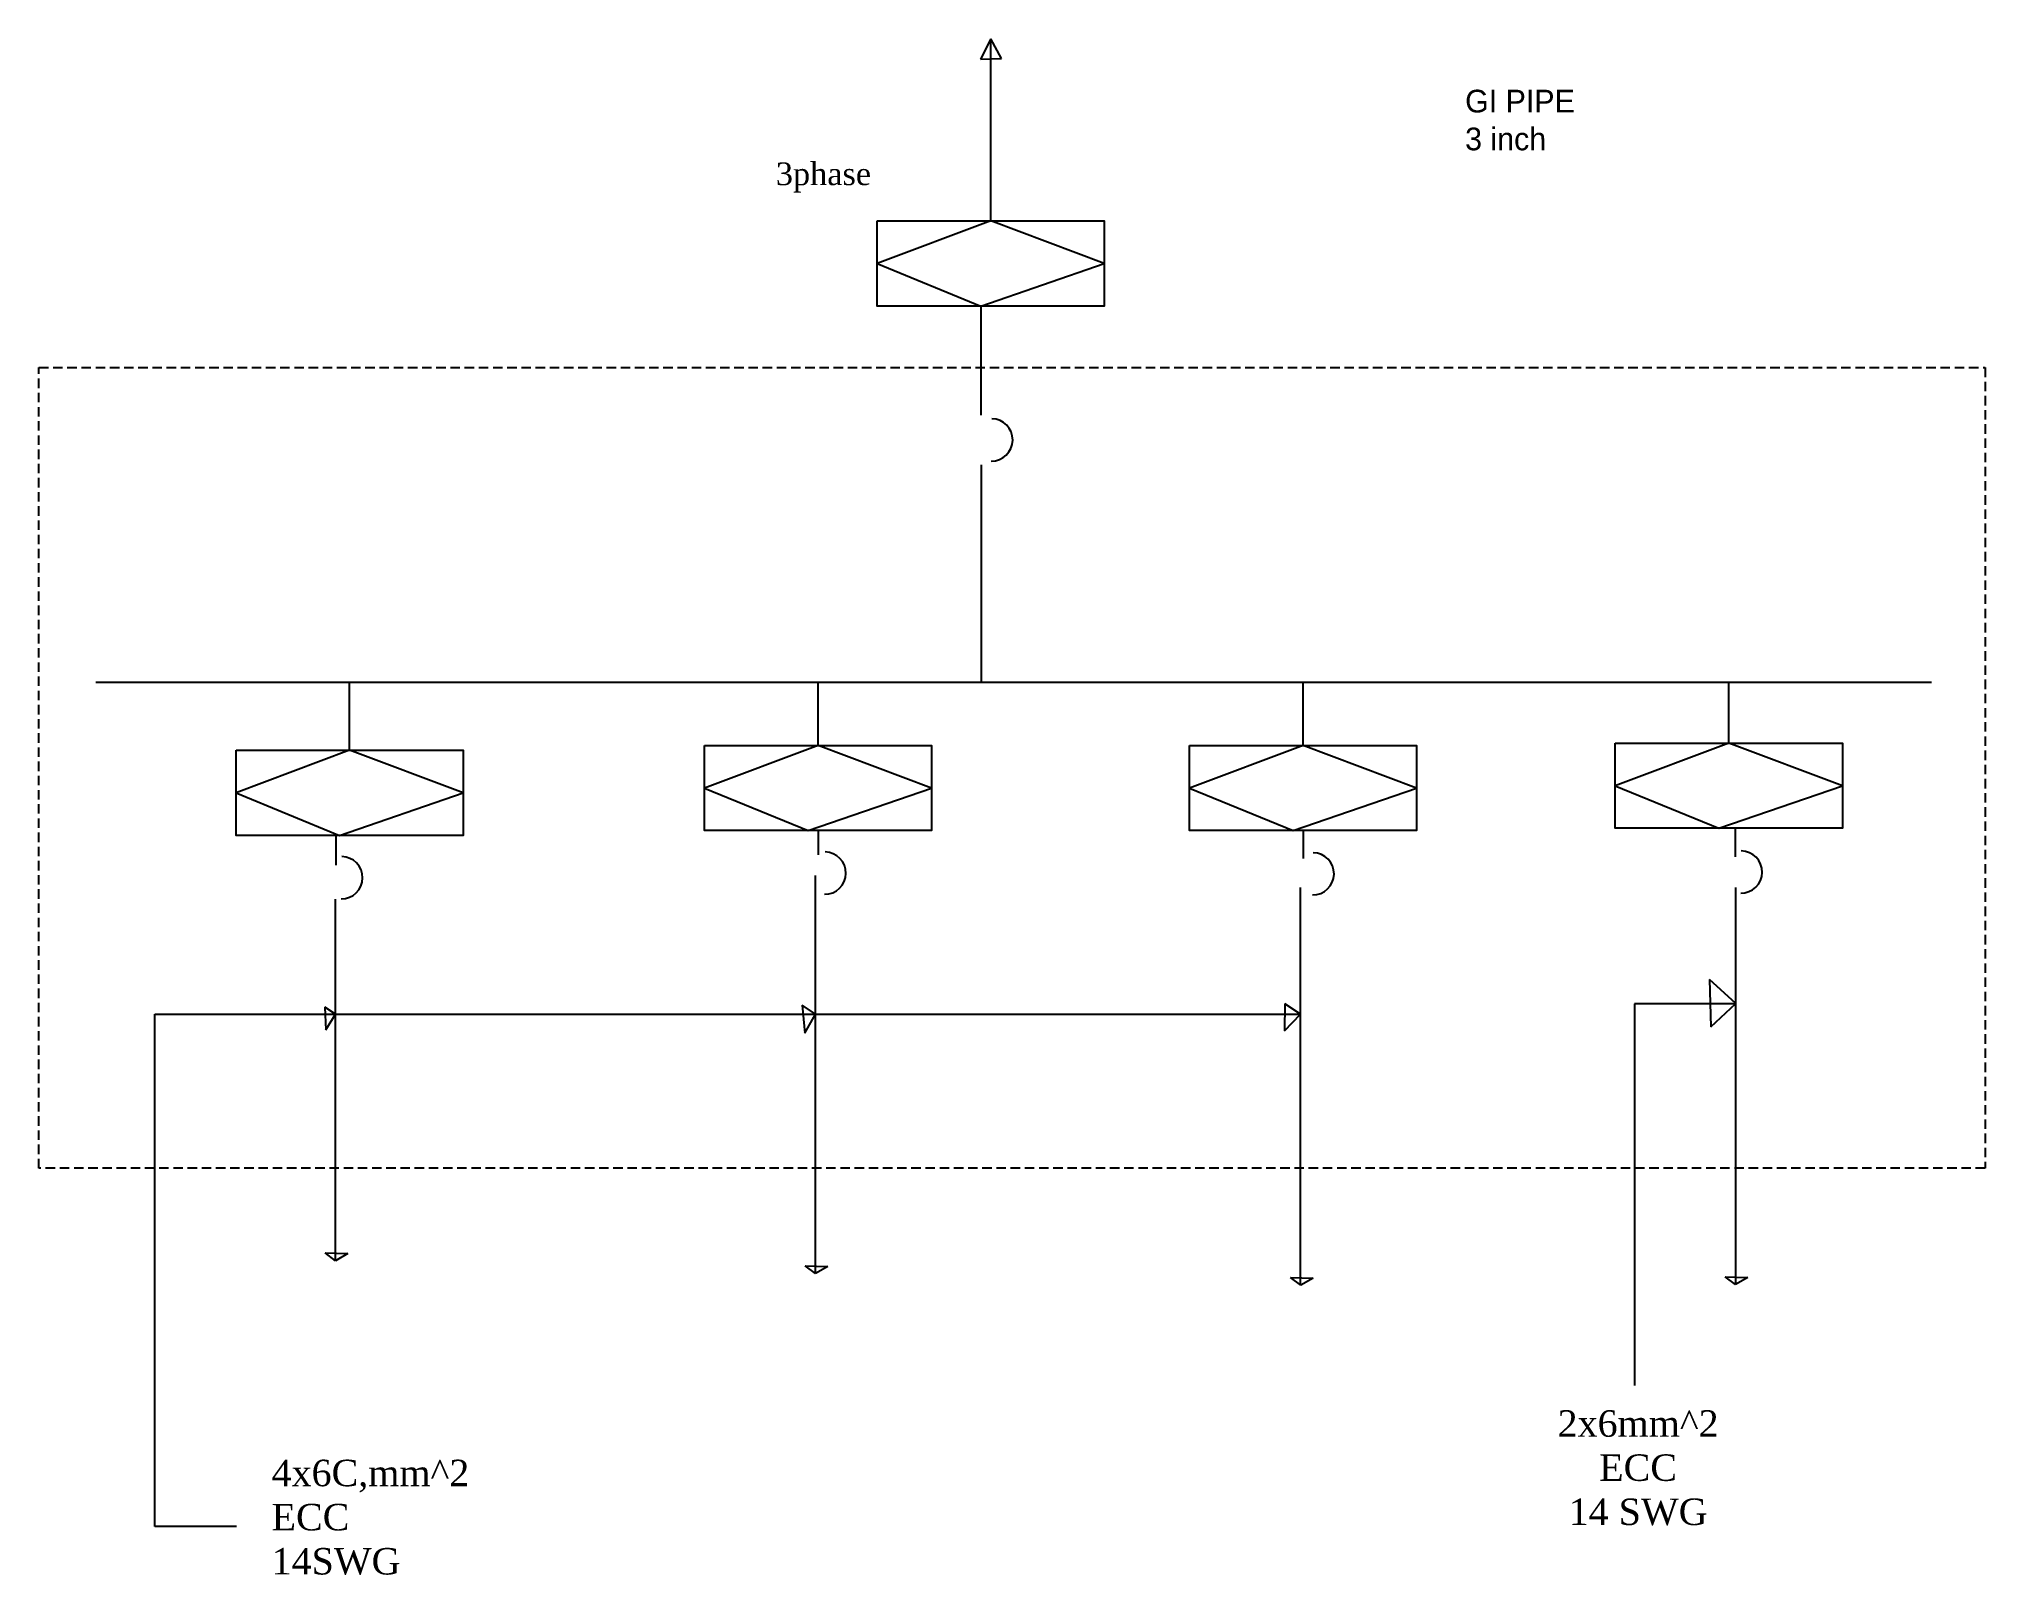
# Model space of a CAD drawing. Header units: inches. Extents: x 7.3 to 58.7, y 22.6 to 63.2.
import ezdxf

# ---------------------------------------------------------------- set-up
doc = ezdxf.new("R2010")
doc.units = ezdxf.units.IN
doc.header["$MEASUREMENT"] = 0
doc.linetypes.add('HIDDEN', pattern=[0.375, 0.25, -0.125])

msp = doc.modelspace()

# ---------------------------------------------------------------- linework, layer by layer
for p, q in [((32.446, 63.235), (32.175, 62.698)), ((32.446, 58.422), (32.446, 63.235)), ((32.733, 62.718), (32.446, 63.235)), ((32.175, 62.698), (32.733, 62.718)), ((32.446, 58.422), (29.446, 57.298)), ((35.447, 57.298), (32.446, 58.422)), ((29.446, 57.298), (32.183, 56.174)), ((32.183, 56.174), (35.447, 57.298)), ((32.183, 56.174), (32.183, 53.291)), ((32.195, 51.972), (32.195, 46.228)), ((8.803, 46.228), (57.309, 46.228)), ((15.504, 44.43), (15.504, 46.228)), ((27.883, 44.555), (27.883, 46.228)), ((40.699, 44.555), (40.699, 46.228)), ((51.952, 44.617), (51.952, 46.228)), ((15.504, 44.43), (12.503, 43.306)), ((18.505, 43.306), (15.504, 44.43)), ((27.883, 44.555), (24.882, 43.43)), ((30.883, 43.43), (27.883, 44.555)), ((40.699, 44.555), (37.698, 43.43)), ((43.7, 43.43), (40.699, 44.555)), ((51.952, 44.617), (48.951, 43.493)), ((54.953, 43.493), (51.952, 44.617)), ((12.503, 43.306), (15.24, 42.181)), ((15.24, 42.181), (18.505, 43.306)), ((24.882, 43.43), (27.619, 42.306)), ((27.619, 42.306), (30.883, 43.43)), ((37.698, 43.43), (40.435, 42.306)), ((40.435, 42.306), (43.7, 43.43)), ((48.951, 43.493), (51.688, 42.369)), ((51.688, 42.369), (54.953, 43.493)), ((15.144, 42.181), (15.144, 41.393)), ((27.883, 42.306), (27.883, 41.667)), ((40.699, 42.306), (40.699, 41.566)), ((52.121, 42.369), (52.121, 41.61)), ((27.82, 30.625), (27.82, 41.115)), ((40.636, 30.313), (40.636, 40.802)), ((52.139, 30.313), (52.139, 40.802)), ((15.129, 30.937), (15.129, 40.49)), ((52.138, 37.736), (51.439, 38.367)), ((51.439, 38.367), (51.473, 37.117)), ((15.129, 37.454), (14.854, 37.642)), ((14.854, 37.642), (14.88, 37.04)), ((27.82, 37.454), (27.466, 37.693)), ((27.466, 37.693), (27.53, 36.95)), ((40.219, 37.724), (40.208, 37.015)), ((40.636, 37.454), (40.219, 37.724)), ((52.139, 37.724), (49.458, 37.724)), ((49.458, 37.724), (49.458, 27.633)), ((51.473, 37.117), (52.138, 37.736)), ((10.36, 23.91), (10.36, 37.454)), ((10.36, 37.454), (40.636, 37.454)), ((14.88, 37.04), (15.129, 37.454)), ((27.53, 36.95), (27.82, 37.454)), ((40.208, 37.015), (40.636, 37.454)), ((15.129, 30.937), (14.856, 31.14)), ((14.856, 31.14), (15.458, 31.123)), ((15.458, 31.123), (15.129, 30.937)), ((27.814, 30.596), (27.541, 30.798)), ((27.541, 30.798), (28.143, 30.782)), ((28.143, 30.782), (27.814, 30.596)), ((40.639, 30.287), (40.366, 30.49)), ((40.366, 30.49), (40.968, 30.473)), ((40.968, 30.473), (40.639, 30.287)), ((52.127, 30.304), (51.853, 30.507)), ((51.853, 30.507), (52.456, 30.49)), ((52.456, 30.49), (52.127, 30.304)), ((12.52, 23.91), (10.36, 23.91))]:
    msp.add_line(p, q)
for points in [[(29.446, 58.422), (35.447, 58.422), (35.447, 56.174), (29.446, 56.174)], [(12.503, 44.43), (18.505, 44.43), (18.505, 42.181), (12.503, 42.181)], [(24.882, 44.555), (30.883, 44.555), (30.883, 42.306), (24.882, 42.306)], [(37.698, 44.555), (43.7, 44.555), (43.7, 42.306), (37.698, 42.306)], [(48.951, 44.617), (54.953, 44.617), (54.953, 42.369), (48.951, 42.369)]]:
    msp.add_lwpolyline(points, close=True)
at = {"linetype": 'HIDDEN'}
msp.add_lwpolyline([(7.295, 54.547), (58.723, 54.547), (58.723, 33.379), (7.295, 33.379)], close=True, dxfattribs=at)
for centre in [(32.468, 52.634), (28.063, 41.182), (40.959, 41.164), (52.273, 41.21), (15.29, 41.061)]:
    msp.add_arc(centre, 0.559, 269.2434, 89.2434)

# ---------------------------------------------------------------- texts
at = {"insert": (44.983, 61.891), "char_height": 0.6, "width": 3.78, "attachment_point": 1}
msp.add_mtext('GI PIPE\\P3 inch\\P', dxfattribs=at)
for s, insert, char_height, attachment_point in [('{\\fTimes New Roman|b0|i0|c0|p18;3phase }', (26.768, 59.97), 0.6, 1), ('{\\fTimes New Roman|b0|i0|c0|p18;2x6mm^ 2\\PECC\\P14 SWG}', (49.554, 26.983), 0.7, 2), ('{\\fTimes New Roman|b0|i0|c0|p18;4x6C,mm^ 2\\PECC\\P14SWG}', (13.443, 25.675), 0.7, 1)]:
    msp.add_mtext(s, dxfattribs=dict(insert=insert, char_height=char_height, attachment_point=attachment_point))

doc.saveas('drawing.dxf')
